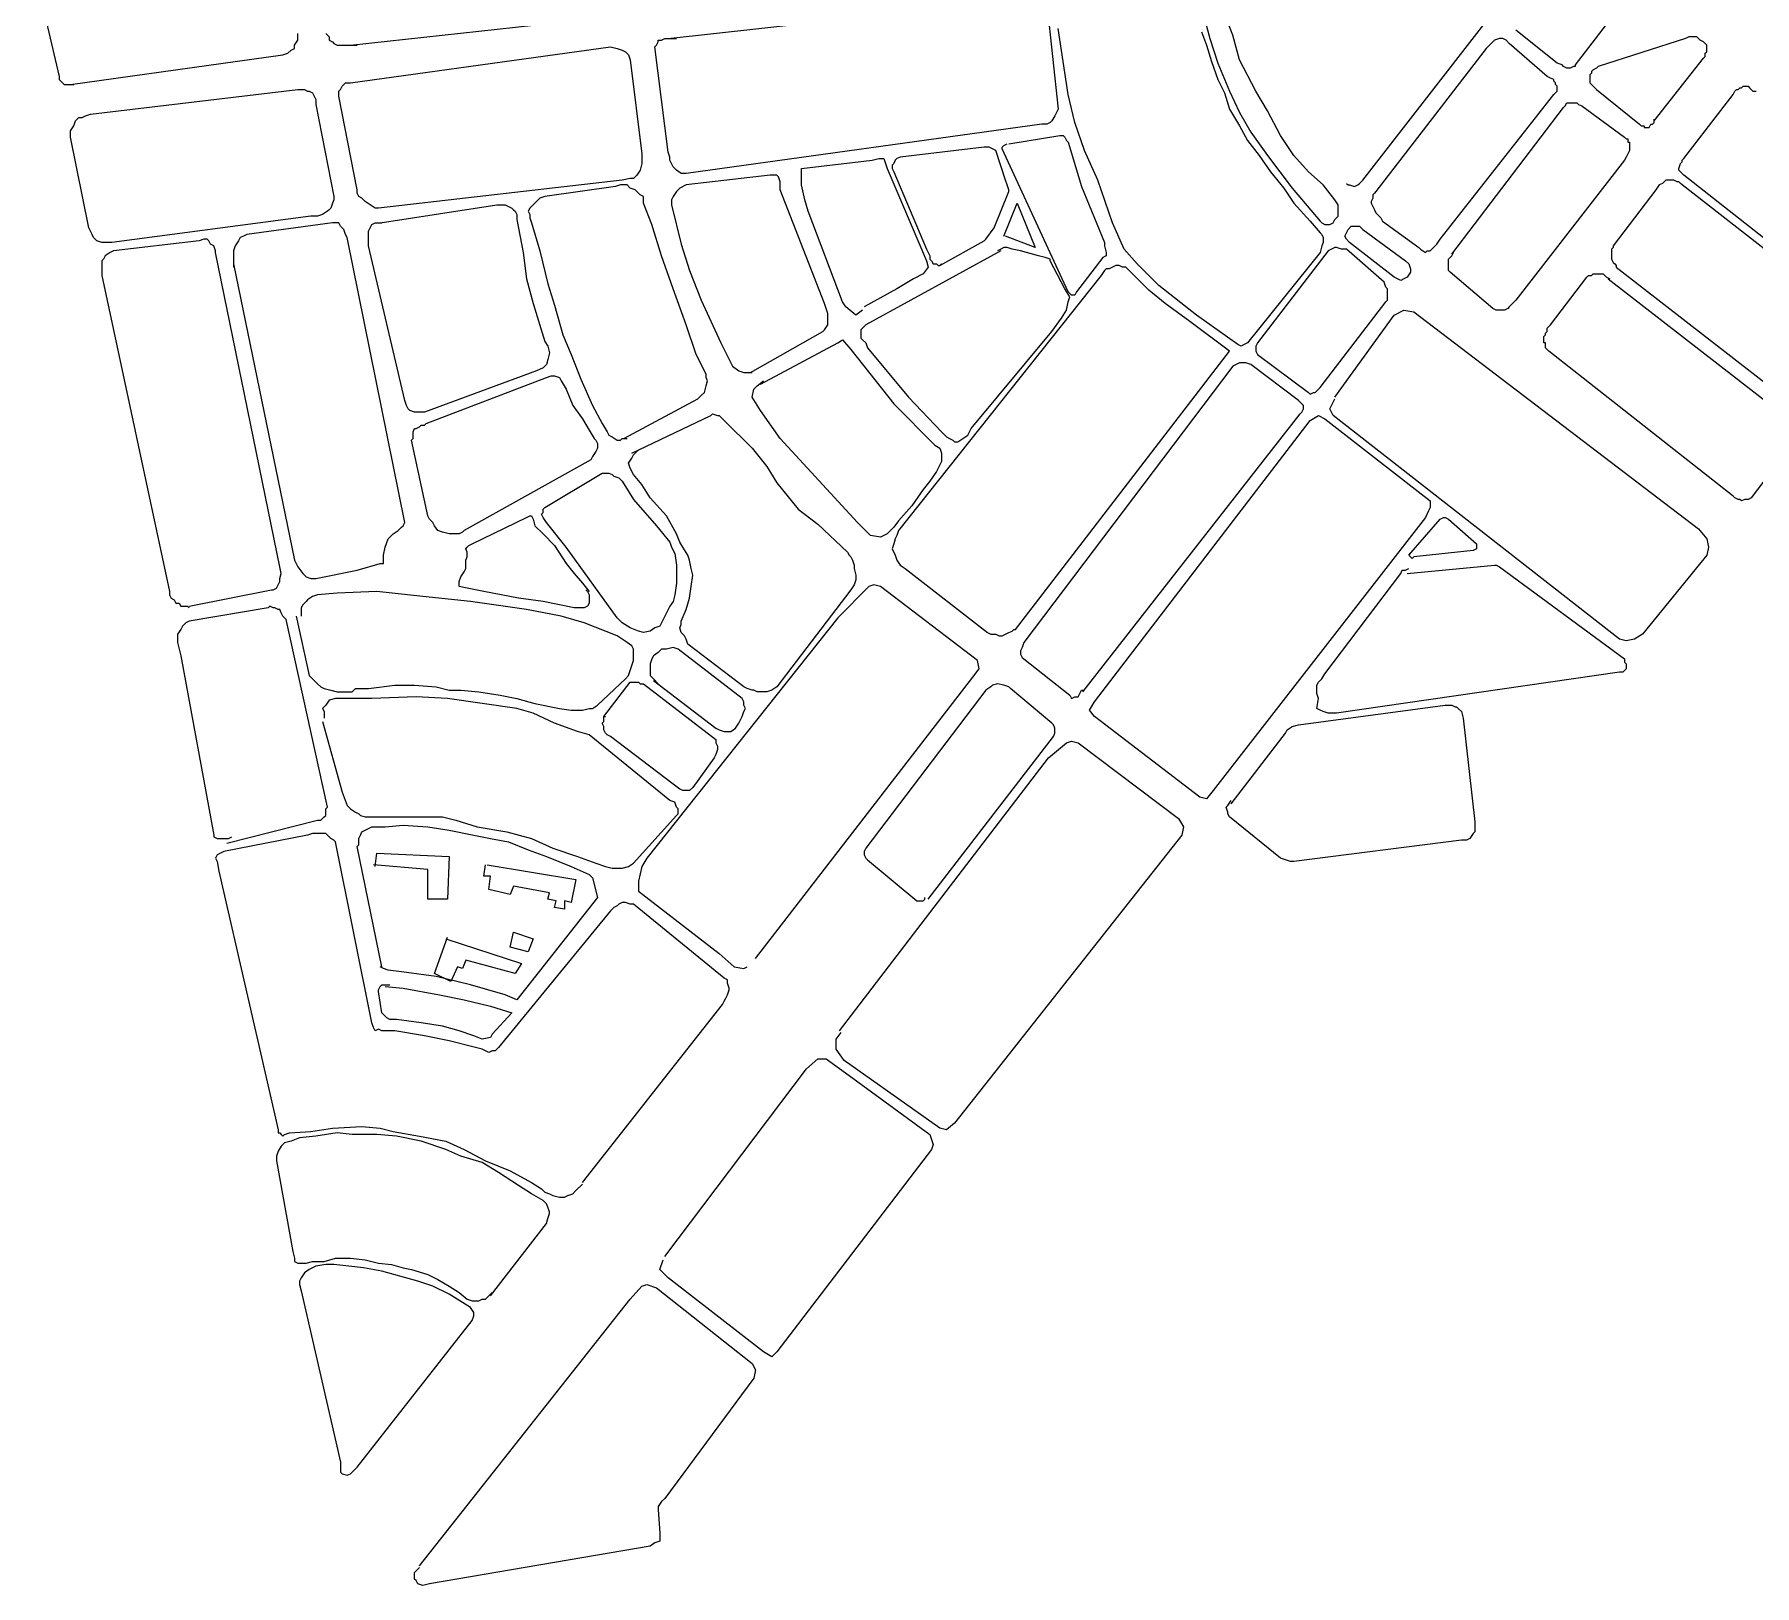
# Model space of a CAD drawing. Header units: metres. Extents: x 633203 to 636749, y 814888 to 818163.
# Drawn here: x 633301 to 634346, y 814888 to 815830 of the extents above; entities that cross this region are included whole.
import ezdxf

# ---------------------------------------------------------------- set-up
doc = ezdxf.new("R2010")
doc.units = ezdxf.units.M

msp = doc.modelspace()

# ---------------------------------------------------------------- linework, layer by layer
at = {"layer": '29', "color": 4}
for points in [[(633508, 815325), (633509, 815333), (633553, 815331), (633552, 815305), (633540, 815305), (633540, 815323), (633507, 815326)], [(633576, 815326), (633630, 815317), (633627, 815303), (633623, 815304), (633623, 815299), (633617, 815300), (633618, 815304), (633613, 815305), (633614, 815309), (633592, 815313), (633590, 815308), (633577, 815311), (633578, 815319), (633574, 815319), (633575, 815326)], [(633551, 815281), (633597, 815266), (633593, 815260), (633563, 815268), (633561, 815263), (633558, 815264), (633554, 815255), (633544, 815260), (633552, 815282)]]:
    msp.add_lwpolyline(points, dxfattribs=at)
msp.add_lwpolyline([(633592, 815285), (633604, 815281), (633601, 815273), (633590, 815276)], close=True, dxfattribs=at)
at = {"layer": '6', "color": 3}
for points in [[(634098, 815740), (634099, 815739), (634100, 815739), (634103, 815738), (634105, 815739), (634106, 815740), (634108, 815742), (634219, 815885)], [(633301, 815869), (633316, 815805), (633316, 815803), (633317, 815802), (633318, 815801), (633319, 815800), (633321, 815800), (633325, 815800)], [(633686, 815828), (633910, 815853)], [(633916, 815849), (633923, 815785), (633922, 815783), (633921, 815781), (633919, 815778), (633918, 815777), (633916, 815776), (633913, 815776), (633697, 815746), (633694, 815746), (633691, 815748), (633689, 815750), (633688, 815752), (633687, 815754), (633687, 815756), (633686, 815759), (633678, 815823), (633679, 815824), (633680, 815826), (633680, 815827), (633681, 815827), (633682, 815827), (633684, 815828), (633685, 815828), (633691, 815828)], [(634011, 815843), (634015, 815828), (634020, 815813), (634027, 815796), (634033, 815783), (634040, 815771), (634050, 815757), (634065, 815737), (634082, 815717), (634083, 815716), (634085, 815715), (634088, 815715), (634090, 815716), (634091, 815718), (634093, 815720), (634093, 815722), (634093, 815725), (634093, 815727), (634091, 815730), (634084, 815739), (634075, 815747), (634066, 815757), (634058, 815769), (634050, 815784), (634043, 815796), (634033, 815815), (634029, 815830), (634024, 815843)], [(634264, 815847), (634237, 815812), (634237, 815811), (634236, 815811), (634234, 815810), (634232, 815810), (634230, 815811), (634229, 815812), (634226, 815813), (634201, 815833)], [(633493, 815824), (633649, 815841)], [(634010, 815832), (634013, 815824), (634016, 815814), (634020, 815803), (634024, 815795), (634027, 815785), (634033, 815775), (634038, 815766), (634045, 815757), (634052, 815747), (634060, 815737), (634066, 815728), (634076, 815717), (634082, 815710), (634083, 815709), (634084, 815707), (634084, 815705), (634084, 815704), (634083, 815702), (634082, 815698), (634038, 815643), (634036, 815642), (634034, 815641), (634032, 815642), (634007, 815660), (633984, 815678), (633971, 815691), (633963, 815700), (633956, 815716), (633947, 815742), (633939, 815760), (633933, 815777), (633929, 815794), (633926, 815814), (633923, 815834)], [(633323, 815800), (633452, 815818), (633455, 815819), (633457, 815821), (633459, 815822), (633459, 815824), (633461, 815827), (633461, 815829), (633461, 815831)], [(633478, 815831), (633480, 815829), (633480, 815827), (633482, 815826), (633483, 815825), (633485, 815824), (633487, 815824), (633489, 815824), (633491, 815824), (633494, 815824), (633497, 815824)], [(634285, 815778), (634315, 815816), (634316, 815817), (634316, 815819), (634317, 815820), (634317, 815822), (634317, 815824), (634316, 815825), (634315, 815826), (634313, 815827), (634312, 815828), (634311, 815829), (634309, 815829), (634306, 815829), (634304, 815828), (634251, 815811), (634250, 815810), (634248, 815809), (634247, 815808), (634247, 815807), (634246, 815806), (634246, 815805), (634246, 815803), (634246, 815801), (634247, 815800), (634248, 815799), (634249, 815798), (634250, 815797), (634276, 815776), (634277, 815775), (634278, 815775), (634279, 815775), (634279, 815774), (634281, 815774), (634282, 815774), (634283, 815776), (634284, 815776), (634285, 815777), (634285, 815779)], [(634416, 815656), (634303, 815745), (634302, 815746), (634301, 815747), (634300, 815748), (634300, 815749), (634301, 815752), (634302, 815753), (634302, 815754), (634303, 815755), (634333, 815794), (634334, 815796), (634335, 815797), (634336, 815797), (634337, 815798), (634338, 815798), (634339, 815799), (634341, 815799), (634342, 815799), (634343, 815798), (634344, 815797), (634345, 815796), (634345, 815796), (634347, 815796)], [(634162, 815697), (634230, 815786), (634231, 815787), (634232, 815789), (634233, 815789), (634236, 815789), (634238, 815789), (634239, 815788), (634241, 815787), (634267, 815768), (634268, 815767), (634269, 815767), (634269, 815765), (634270, 815765), (634270, 815763), (634270, 815761), (634270, 815760), (634269, 815758), (634268, 815756), (634267, 815754), (634201, 815669), (634200, 815668), (634199, 815667), (634197, 815665), (634196, 815664), (634194, 815663), (634193, 815663), (634192, 815663), (634191, 815663), (634189, 815663), (634187, 815664), (634161, 815686), (634160, 815687), (634160, 815688), (634160, 815690), (634160, 815691), (634160, 815692), (634160, 815694), (634161, 815695), (634162, 815696), (634163, 815698)], [(633893, 815764), (633924, 815769), (633926, 815769), (633927, 815768), (633928, 815766), (633929, 815765), (633937, 815738), (633951, 815704), (633951, 815702), (633952, 815698), (633952, 815696), (633950, 815695), (633934, 815674), (633933, 815672), (633932, 815672), (633931, 815672), (633929, 815674), (633889, 815761), (633889, 815762), (633890, 815763), (633892, 815764)], [(633851, 815690), (633878, 815705), (633879, 815706), (633884, 815713), (633893, 815735), (633893, 815736), (633892, 815739), (633891, 815742), (633885, 815760), (633883, 815761), (633881, 815762), (633878, 815762), (633827, 815756), (633825, 815755), (633824, 815754), (633823, 815752), (633822, 815751), (633822, 815749), (633823, 815747), (633843, 815700), (633844, 815698), (633845, 815696), (633845, 815694), (633846, 815693), (633847, 815691), (633849, 815691), (633850, 815690), (633851, 815690), (633852, 815691)], [(633804, 815663), (633800, 815660), (633794, 815665), (633792, 815668), (633771, 815723), (633769, 815730), (633767, 815739), (633767, 815749), (633810, 815754), (633814, 815755), (633817, 815755), (633819, 815749), (633843, 815693), (633844, 815689), (633841, 815685), (633835, 815682), (633825, 815676), (633805, 815665)], [(633659, 815585), (633704, 815609), (633706, 815611), (633708, 815613), (633709, 815617), (633710, 815620), (633709, 815622), (633709, 815624), (633703, 815636), (633697, 815654), (633689, 815676), (633682, 815696), (633676, 815715), (633671, 815728), (633671, 815729), (633671, 815732), (633669, 815733), (633666, 815736), (633663, 815737), (633661, 815739), (633657, 815739), (633654, 815738), (633611, 815732), (633608, 815731), (633607, 815730), (633605, 815728), (633603, 815726), (633602, 815725), (633601, 815723), (633602, 815721), (633602, 815719), (633603, 815716), (633608, 815699), (633613, 815679), (633617, 815666), (633622, 815648), (633627, 815636), (633633, 815621), (633640, 815605), (633646, 815594), (633649, 815589), (633650, 815587), (633652, 815586), (633655, 815584), (633657, 815584), (633658, 815585), (633661, 815585)], [(633736, 815625), (633780, 815650), (633781, 815651), (633783, 815654), (633783, 815657), (633783, 815661), (633781, 815667), (633754, 815736), (633754, 815741), (633753, 815744), (633752, 815745), (633750, 815745), (633748, 815745), (633697, 815739), (633693, 815737), (633691, 815735), (633689, 815732), (633688, 815730), (633688, 815727), (633694, 815703), (633699, 815687), (633706, 815669), (633718, 815643), (633724, 815631), (633725, 815629), (633729, 815626), (633732, 815625), (633735, 815625), (633737, 815625)], [(634411, 815654), (634302, 815739), (634301, 815740), (634300, 815741), (634299, 815741), (634297, 815742), (634296, 815742), (634294, 815742), (634292, 815742), (634290, 815740), (634288, 815739), (634286, 815736), (634260, 815702), (634260, 815701), (634259, 815700), (634259, 815698), (634259, 815696), (634259, 815695), (634259, 815694), (634260, 815692), (634261, 815691), (634262, 815690), (634262, 815689), (634374, 815602)], [(633511, 815716), (633582, 815727), (633584, 815727), (633587, 815727), (633589, 815726), (633591, 815725), (633592, 815724), (633593, 815723), (633594, 815721), (633594, 815718), (633598, 815698), (633600, 815682), (633604, 815667), (633611, 815644), (633613, 815641), (633614, 815637), (633613, 815633), (633612, 815630), (633610, 815628), (633606, 815626), (633538, 815601), (633535, 815601), (633532, 815601), (633529, 815602), (633528, 815603), (633527, 815605), (633526, 815608), (633504, 815702), (633504, 815705), (633504, 815708), (633504, 815711), (633505, 815713), (633506, 815715), (633508, 815716), (633510, 815716), (633512, 815716)], [(633890, 815708), (633898, 815728), (633909, 815701), (633891, 815708)], [(633422, 815691), (633459, 815511), (633461, 815507), (633464, 815503), (633466, 815501), (633469, 815500), (633472, 815500), (633497, 815505), (633511, 815509), (633513, 815509), (633513, 815511), (633513, 815514), (633514, 815519), (633516, 815524), (633519, 815527), (633522, 815529), (633524, 815531), (633525, 815532), (633526, 815534), (633491, 815707), (633490, 815709), (633489, 815712), (633487, 815714), (633486, 815716), (633484, 815716), (633482, 815716), (633430, 815709), (633428, 815708), (633426, 815707), (633425, 815705), (633423, 815702), (633422, 815699), (633422, 815696), (633422, 815694), (633422, 815691), (633422, 815689)], [(633395, 815483), (633445, 815493), (633446, 815493), (633448, 815494), (633449, 815496), (633450, 815498), (633450, 815500), (633451, 815503), (633450, 815507), (633411, 815698), (633411, 815699), (633410, 815702), (633408, 815703), (633407, 815705), (633406, 815706), (633404, 815706), (633401, 815705), (633349, 815699), (633347, 815698), (633344, 815696), (633343, 815694), (633342, 815693), (633342, 815691), (633342, 815688), (633342, 815684), (633383, 815492), (633383, 815490), (633384, 815488), (633386, 815487), (633387, 815485), (633389, 815485), (633390, 815483), (633391, 815483), (633393, 815483), (633394, 815483), (633395, 815482)], [(633888, 815699), (633806, 815654), (633804, 815652), (633803, 815651), (633803, 815648), (633803, 815646), (633804, 815645), (633806, 815643), (633807, 815640), (633832, 815610), (633852, 815589), (633854, 815587), (633855, 815586), (633857, 815585), (633859, 815584), (633860, 815583), (633862, 815583), (633865, 815585), (633868, 815587), (633870, 815591), (633919, 815650), (633925, 815658), (633928, 815663), (633929, 815668), (633930, 815671), (633927, 815676), (633918, 815693), (633918, 815694), (633915, 815695), (633911, 815696), (633900, 815699), (633895, 815700), (633892, 815701), (633890, 815701), (633888, 815700), (633886, 815699)], [(634369, 815582), (634344, 815549), (634342, 815548), (634342, 815548), (634340, 815548), (634340, 815548), (634338, 815547), (634337, 815548), (634336, 815548), (634334, 815549), (634333, 815550), (634221, 815638), (634220, 815639), (634219, 815640), (634219, 815641), (634219, 815642), (634219, 815643), (634218, 815643), (634218, 815645), (634218, 815646), (634218, 815647), (634219, 815648), (634219, 815649), (634220, 815650), (634220, 815652), (634221, 815653), (634222, 815654), (634244, 815683), (634245, 815684), (634247, 815684), (634248, 815685), (634249, 815685), (634250, 815685), (634252, 815685), (634253, 815685), (634254, 815685), (634255, 815684), (634255, 815684), (634256, 815683), (634258, 815682)], [(634257, 815682), (634369, 815595)], [(634091, 815610), (634127, 815660), (634133, 815663), (634139, 815662), (634312, 815530), (634317, 815524), (634318, 815519), (634317, 815514), (634278, 815466), (634273, 815463), (634268, 815462), (634264, 815463), (634090, 815599), (634088, 815603), (634091, 815609)], [(633742, 815618), (633789, 815643), (633792, 815645), (633797, 815639), (633823, 815606), (633848, 815581), (633851, 815579), (633852, 815576), (633852, 815571), (633849, 815565), (633845, 815559), (633841, 815554), (633834, 815544), (633826, 815535), (633823, 815531), (633819, 815527), (633815, 815525), (633809, 815526), (633801, 815534), (633754, 815585), (633742, 815602), (633737, 815610), (633738, 815615), (633740, 815617), (633744, 815620)], [(633938, 815431), (634070, 815600), (634071, 815601), (634072, 815603), (634072, 815604), (634072, 815605), (634071, 815606), (634069, 815608), (634040, 815630), (634037, 815631), (634034, 815631), (634033, 815631), (634031, 815630), (634029, 815629), (633902, 815461), (633901, 815458), (633900, 815456), (633900, 815454), (633901, 815452), (633902, 815451), (633930, 815429), (633931, 815427), (633933, 815428), (633935, 815428), (633936, 815430), (633937, 815432), (633938, 815432)], [(633664, 815576), (633712, 815599), (633713, 815600), (633716, 815599), (633717, 815599), (633718, 815598), (633719, 815597), (633720, 815596), (633737, 815579), (633746, 815568), (633752, 815558), (633765, 815542), (633777, 815533), (633795, 815516), (633796, 815514), (633797, 815513), (633798, 815511), (633799, 815508), (633799, 815506), (633800, 815502), (633800, 815499), (633799, 815496), (633797, 815493), (633752, 815434), (633749, 815432), (633746, 815431), (633743, 815431), (633740, 815431), (633738, 815432), (633737, 815432), (633734, 815433), (633732, 815434), (633698, 815460), (633697, 815463), (633696, 815465), (633694, 815467), (633693, 815470), (633694, 815472), (633694, 815474), (633697, 815481), (633699, 815488), (633700, 815495), (633701, 815502), (633700, 815506), (633699, 815511), (633698, 815514), (633695, 815519), (633693, 815522), (633691, 815527), (633685, 815538), (633675, 815549), (633670, 815557), (633665, 815563), (633663, 815567), (633662, 815570), (633664, 815573), (633665, 815575), (633666, 815576), (633668, 815578)], [(633611, 815543), (633646, 815564), (633648, 815564), (633650, 815564), (633652, 815563), (633653, 815562), (633656, 815561), (633658, 815559), (633665, 815548), (633679, 815532), (633687, 815522), (633688, 815519), (633690, 815515), (633691, 815508), (633691, 815503), (633691, 815497), (633690, 815490), (633689, 815486), (633687, 815483), (633685, 815479), (633684, 815477), (633682, 815473), (633681, 815471), (633678, 815470), (633675, 815468), (633671, 815467), (633668, 815468), (633663, 815470), (633658, 815473), (633655, 815476), (633624, 815519), (633612, 815534), (633610, 815537), (633609, 815539), (633610, 815540), (633610, 815542), (633611, 815543), (633613, 815544)], [(633636, 815493), (633637, 815492), (633638, 815490), (633638, 815489), (633638, 815486), (633638, 815485), (633637, 815483), (633635, 815482), (633634, 815482), (633629, 815482), (633610, 815486), (633595, 815488), (633574, 815492), (633564, 815494), (633559, 815495), (633559, 815496), (633559, 815498), (633560, 815501), (633562, 815504), (633563, 815506), (633563, 815507), (633563, 815511), (633564, 815513), (633564, 815516), (633563, 815518), (633564, 815519), (633565, 815520), (633567, 815521), (633600, 815537), (633602, 815538), (633603, 815538), (633604, 815536), (633605, 815532), (633610, 815527), (633617, 815520), (633624, 815509), (633629, 815503), (633634, 815497), (633638, 815492)], [(634136, 815514), (634155, 815536), (634157, 815537), (634158, 815537), (634160, 815536), (634177, 815521), (634177, 815519), (634177, 815519), (634177, 815518), (634175, 815517), (634139, 815513), (634138, 815512), (634137, 815513), (634136, 815514), (634137, 815515), (634137, 815515)], [(634135, 815503), (634188, 815508), (634189, 815508), (634191, 815507), (634267, 815451), (634267, 815449), (634268, 815448), (634268, 815446), (634268, 815445), (634267, 815444), (634266, 815443), (634264, 815443), (634092, 815418), (634087, 815418), (634084, 815419), (634082, 815420), (634080, 815421), (634081, 815427), (634080, 815430), (634080, 815432), (634080, 815435), (634081, 815437), (634083, 815439), (634085, 815442), (634131, 815503), (634132, 815505), (634134, 815505), (634136, 815506)], [(633460, 815477), (633468, 815441), (633469, 815440), (633470, 815439), (633472, 815437), (633473, 815436), (633475, 815434), (633477, 815433), (633481, 815432), (633485, 815431), (633489, 815431), (633494, 815431), (633496, 815433), (633504, 815433), (633520, 815435), (633532, 815435), (633545, 815434), (633553, 815432), (633560, 815432), (633571, 815431), (633584, 815429), (633594, 815427), (633605, 815424), (633620, 815421), (633627, 815420), (633630, 815420), (633634, 815420), (633638, 815421), (633640, 815421), (633643, 815423), (633660, 815439), (633662, 815441), (633663, 815444), (633664, 815447), (633665, 815450), (633665, 815452), (633665, 815454), (633665, 815457), (633664, 815459), (633661, 815461), (633655, 815465), (633635, 815473), (633621, 815477), (633600, 815481), (633566, 815486), (633537, 815489), (633509, 815492), (633485, 815491), (633473, 815490), (633470, 815489), (633467, 815487), (633466, 815486), (633465, 815485), (633464, 815484), (633463, 815482), (633463, 815480), (633463, 815479), (633463, 815477)], [(633739, 815269), (633871, 815440), (633875, 815445), (633874, 815450), (633815, 815495), (633811, 815496), (633808, 815495), (633789, 815476), (633673, 815330), (633670, 815325), (633668, 815316), (633668, 815310), (633717, 815272), (633726, 815264), (633732, 815263), (633734, 815264)], [(633418, 815339), (633473, 815353), (633475, 815353), (633476, 815354), (633477, 815355), (633478, 815356), (633478, 815358), (633478, 815360), (633479, 815361), (633454, 815475), (633453, 815476), (633452, 815477), (633451, 815479), (633450, 815481), (633449, 815481), (633447, 815482), (633446, 815482), (633444, 815483), (633443, 815482), (633395, 815474), (633393, 815473), (633391, 815471), (633390, 815469), (633388, 815466), (633388, 815463), (633388, 815461), (633390, 815453), (633410, 815344), (633410, 815343), (633412, 815342), (633413, 815342), (633415, 815342), (633417, 815342), (633419, 815342), (633421, 815343)], [(633677, 815438), (633715, 815409), (633717, 815408), (633720, 815407), (633724, 815407), (633727, 815409), (633729, 815412), (633731, 815416), (633732, 815419), (633733, 815421), (633732, 815423), (633732, 815425), (633731, 815427), (633692, 815457), (633689, 815458), (633685, 815457), (633682, 815457), (633680, 815455), (633677, 815453), (633676, 815451), (633675, 815448), (633675, 815446), (633675, 815444), (633675, 815443), (633675, 815441), (633676, 815440), (633677, 815439), (633680, 815436)], [(633647, 815416), (633663, 815437), (633665, 815437), (633666, 815437), (633668, 815437), (633669, 815436), (633671, 815436), (633715, 815402), (633715, 815400), (633716, 815398), (633716, 815396), (633715, 815393), (633714, 815391), (633701, 815373), (633699, 815371), (633697, 815371), (633695, 815371), (633693, 815372), (633689, 815375), (633651, 815404), (633649, 815405), (633648, 815406), (633647, 815408), (633647, 815410), (633646, 815412), (633647, 815413), (633647, 815416), (633648, 815416)], [(633844, 815305), (633920, 815404), (633921, 815406), (633921, 815408), (633921, 815409), (633920, 815411), (633919, 815412), (633894, 815433), (633893, 815434), (633890, 815435), (633886, 815436), (633883, 815435), (633882, 815434), (633879, 815432), (633806, 815336), (633805, 815334), (633805, 815332), (633806, 815330), (633807, 815329), (633837, 815304), (633839, 815304), (633841, 815304), (633842, 815305), (633842, 815306)], [(633476, 815413), (633488, 815370), (633491, 815362), (633493, 815360), (633496, 815358), (633498, 815357), (633499, 815356), (633502, 815355), (633505, 815355), (633512, 815355), (633525, 815355), (633538, 815355), (633549, 815355), (633557, 815353), (633570, 815349), (633588, 815346), (633603, 815342), (633616, 815336), (633631, 815331), (633642, 815327), (633648, 815325), (633652, 815324), (633655, 815324), (633658, 815324), (633662, 815325), (633665, 815327), (633691, 815356), (633692, 815357), (633692, 815358), (633692, 815360), (633691, 815361), (633690, 815364), (633687, 815365), (633638, 815405), (633631, 815407), (633617, 815412), (633604, 815418), (633594, 815421), (633573, 815424), (633552, 815427), (633533, 815428), (633506, 815427), (633496, 815427), (633484, 815427), (633480, 815426), (633478, 815423), (633476, 815421), (633477, 815419), (633477, 815415)], [(634028, 815363), (634061, 815406), (634062, 815408), (634065, 815410), (634069, 815411), (634158, 815423), (634160, 815423), (634162, 815423), (634164, 815422), (634165, 815422), (634166, 815421), (634168, 815419), (634169, 815415), (634176, 815352), (634176, 815349), (634176, 815346), (634175, 815345), (634173, 815342), (634171, 815341), (634168, 815341), (634066, 815328), (634064, 815328), (634061, 815329), (634058, 815330), (634027, 815355), (634026, 815357), (634026, 815358), (634025, 815361), (634026, 815362), (634028, 815365)], [(633790, 815225), (633917, 815391), (633928, 815400), (633931, 815401), (633935, 815400), (633996, 815354), (633999, 815349), (633998, 815344), (633860, 815169), (633855, 815165), (633851, 815166), (633793, 815207), (633788, 815214), (633788, 815220), (633791, 815224)], [(633634, 815133), (633719, 815241), (633720, 815243), (633721, 815245), (633722, 815247), (633723, 815250), (633723, 815251), (633722, 815254), (633722, 815256), (633720, 815257), (633665, 815302), (633663, 815302), (633660, 815303), (633658, 815303), (633656, 815302), (633655, 815301), (633653, 815300), (633651, 815298), (633583, 815215), (633582, 815214), (633581, 815213), (633579, 815213), (633577, 815212), (633575, 815213), (633573, 815214), (633569, 815215), (633553, 815219), (633538, 815222), (633520, 815225), (633512, 815225), (633510, 815226), (633508, 815225), (633507, 815227), (633506, 815230), (633484, 815340), (633483, 815341), (633481, 815342), (633479, 815344), (633478, 815345), (633476, 815345), (633474, 815345), (633470, 815345), (633467, 815344), (633416, 815334), (633414, 815333), (633412, 815332), (633411, 815330), (633412, 815328), (633413, 815322), (633449, 815165), (633449, 815163), (633450, 815163), (633451, 815162), (633452, 815161), (633453, 815162), (633456, 815163), (633469, 815164), (633482, 815166), (633500, 815167), (633511, 815166), (633519, 815164), (633535, 815161), (633551, 815158), (633562, 815153), (633575, 815146), (633590, 815140), (633603, 815133), (633609, 815129), (633611, 815127), (633614, 815126), (633616, 815125), (633620, 815124), (633623, 815124), (633625, 815125), (633628, 815126), (633630, 815128), (633634, 815132)], [(633512, 815264), (633497, 815337), (633498, 815338), (633498, 815340), (633498, 815342), (633499, 815344), (633500, 815346), (633502, 815347), (633504, 815348), (633506, 815349), (633508, 815349), (633510, 815349), (633514, 815349), (633525, 815350), (633540, 815349), (633553, 815347), (633568, 815344), (633578, 815342), (633589, 815340), (633601, 815335), (633612, 815331), (633627, 815325), (633638, 815320), (633640, 815318), (633643, 815306), (633594, 815244), (633587, 815247), (633566, 815253), (633545, 815258), (633524, 815261), (633516, 815262), (633513, 815263), (633511, 815264)], [(633514, 815252), (633525, 815251), (633547, 815247), (633562, 815244), (633578, 815240), (633591, 815236), (633579, 815223), (633578, 815221), (633573, 815220), (633568, 815222), (633559, 815225), (633549, 815228), (633536, 815230), (633521, 815232), (633517, 815232), (633515, 815233), (633514, 815234), (633512, 815236), (633510, 815249), (633510, 815250), (633511, 815252), (633512, 815253), (633515, 815253), (633517, 815253)], [(633684, 815088), (633770, 815202), (633777, 815208), (633782, 815208), (633796, 815198), (633845, 815162), (633847, 815156), (633846, 815153), (633752, 815030), (633749, 815027), (633744, 815030), (633686, 815075), (633681, 815080), (633683, 815086)], [(633578, 815064), (633612, 815108), (633613, 815111), (633614, 815114), (633614, 815115), (633613, 815118), (633612, 815120), (633610, 815122), (633603, 815126), (633595, 815131), (633583, 815139), (633573, 815145), (633560, 815149), (633551, 815153), (633536, 815158), (633521, 815161), (633509, 815162), (633494, 815162), (633485, 815163), (633472, 815161), (633462, 815160), (633457, 815158), (633453, 815157), (633451, 815155), (633449, 815152), (633448, 815149), (633448, 815146), (633458, 815091), (633459, 815087), (633459, 815085), (633461, 815084), (633463, 815084), (633466, 815084), (633470, 815085), (633477, 815085), (633484, 815087), (633493, 815087), (633502, 815086), (633510, 815084), (633518, 815083), (633525, 815081), (633530, 815080), (633540, 815077), (633546, 815074), (633553, 815070), (633559, 815066), (633564, 815062), (633567, 815061), (633570, 815061), (633571, 815061), (633573, 815062), (633575, 815062), (633576, 815063), (633578, 815065), (633579, 815066)], [(633535, 814900), (633663, 815062), (633670, 815070), (633673, 815071), (633679, 815069), (633737, 815023), (633739, 815019), (633738, 815014), (633684, 814941), (633682, 814939), (633680, 814936), (633680, 814934), (633681, 814920), (633681, 814917), (633681, 814915), (633678, 814914), (633675, 814912), (633541, 814889), (633537, 814888), (633534, 814889), (633533, 814891), (633532, 814892), (633532, 814894), (633532, 814896), (633533, 814897), (633535, 814899)]]:
    msp.add_lwpolyline(points, dxfattribs=at)
for points in [[(633493, 815801), (633651, 815823), (633655, 815822), (633658, 815821), (633660, 815820), (633662, 815818), (633663, 815815), (633670, 815758), (633670, 815755), (633670, 815752), (633669, 815748), (633667, 815745), (633665, 815743), (633663, 815743), (633658, 815742), (633510, 815725), (633508, 815725), (633505, 815727), (633502, 815729), (633500, 815731), (633498, 815732), (633497, 815734), (633497, 815736), (633486, 815793), (633486, 815796), (633487, 815797), (633488, 815799), (633489, 815800), (633490, 815801), (633492, 815801)], [(634183, 815822), (634116, 815735), (634115, 815734), (634114, 815733), (634114, 815731), (634113, 815729), (634113, 815728), (634114, 815726), (634115, 815724), (634116, 815722), (634118, 815720), (634119, 815719), (634120, 815717), (634142, 815701), (634143, 815700), (634146, 815698), (634147, 815699), (634149, 815699), (634150, 815700), (634151, 815701), (634153, 815703), (634155, 815706), (634224, 815794), (634225, 815795), (634226, 815796), (634226, 815797), (634226, 815798), (634226, 815799), (634225, 815800), (634225, 815801), (634224, 815802), (634224, 815803), (634222, 815804), (634220, 815805), (634197, 815825), (634195, 815827), (634193, 815828), (634191, 815828), (634188, 815827), (634187, 815826), (634186, 815825)], [(633335, 815782), (633461, 815797), (633465, 815797), (633467, 815796), (633468, 815796), (633470, 815795), (633471, 815793), (633472, 815791), (633472, 815788), (633483, 815732), (633483, 815730), (633482, 815728), (633481, 815725), (633480, 815724), (633479, 815723), (633476, 815721), (633473, 815720), (633469, 815720), (633348, 815704), (633344, 815704), (633342, 815704), (633339, 815705), (633337, 815707), (633336, 815709), (633334, 815713), (633323, 815768), (633323, 815772), (633325, 815775), (633326, 815778), (633328, 815780), (633330, 815780), (633332, 815781)], [(634108, 815712), (634134, 815693), (634136, 815691), (634137, 815688), (634137, 815686), (634135, 815683), (634133, 815682), (634131, 815681), (634129, 815682), (634127, 815683), (634100, 815704), (634098, 815706), (634097, 815708), (634098, 815710), (634099, 815712), (634101, 815714), (634103, 815714), (634104, 815714), (634106, 815714)], [(634082, 815616), (634122, 815668), (634123, 815669), (634123, 815672), (634123, 815674), (634123, 815676), (634122, 815677), (634121, 815680), (634098, 815700), (634095, 815700), (634092, 815701), (634091, 815701), (634089, 815700), (634087, 815699), (634044, 815643), (634043, 815641), (634043, 815639), (634043, 815638), (634044, 815636), (634044, 815636), (634075, 815613), (634076, 815612), (634078, 815613), (634079, 815613), (634080, 815614), (634081, 815615)], [(633897, 815469), (634027, 815638), (634003, 815656), (633988, 815667), (633978, 815675), (633967, 815686), (633965, 815688), (633964, 815689), (633962, 815689), (633960, 815690), (633958, 815690), (633956, 815689), (633954, 815688), (633952, 815688), (633951, 815687), (633949, 815684), (633826, 815529), (633825, 815526), (633824, 815524), (633823, 815521), (633822, 815518), (633824, 815514), (633825, 815511), (633827, 815508), (633830, 815506), (633880, 815467), (633882, 815466), (633885, 815466), (633887, 815465), (633889, 815465), (633891, 815466), (633893, 815467), (633895, 815468), (633896, 815469)], [(633539, 815594), (633612, 815622), (633615, 815623), (633617, 815623), (633620, 815622), (633621, 815620), (633624, 815615), (633628, 815605), (633634, 815597), (633638, 815590), (633641, 815585), (633642, 815584), (633643, 815582), (633643, 815579), (633642, 815577), (633640, 815574), (633639, 815572), (633562, 815529), (633561, 815528), (633559, 815527), (633557, 815527), (633553, 815527), (633549, 815528), (633546, 815529), (633544, 815532), (633543, 815534), (633541, 815536), (633540, 815538), (633530, 815584), (633531, 815585), (633531, 815587), (633531, 815589), (633532, 815591), (633533, 815591), (633535, 815592), (633536, 815593), (633538, 815593)], [(633945, 815425), (634076, 815596), (634081, 815599), (634085, 815597), (634149, 815547), (634149, 815543), (634148, 815541), (634146, 815537), (634017, 815371), (634013, 815366), (634009, 815367), (633945, 815416), (633942, 815420)], [(633497, 814960), (633567, 815049), (633568, 815052), (633568, 815054), (633566, 815057), (633561, 815060), (633553, 815065), (633543, 815070), (633534, 815073), (633523, 815076), (633512, 815079), (633501, 815081), (633492, 815082), (633483, 815083), (633478, 815083), (633472, 815082), (633468, 815080), (633465, 815078), (633463, 815075), (633462, 815073), (633462, 815071), (633463, 815067), (633487, 814963), (633487, 814961), (633487, 814958), (633487, 814957), (633488, 814956), (633491, 814955), (633493, 814956), (633494, 814957), (633495, 814958)]]:
    msp.add_lwpolyline(points, close=True, dxfattribs=at)

doc.saveas('drawing.dxf')
